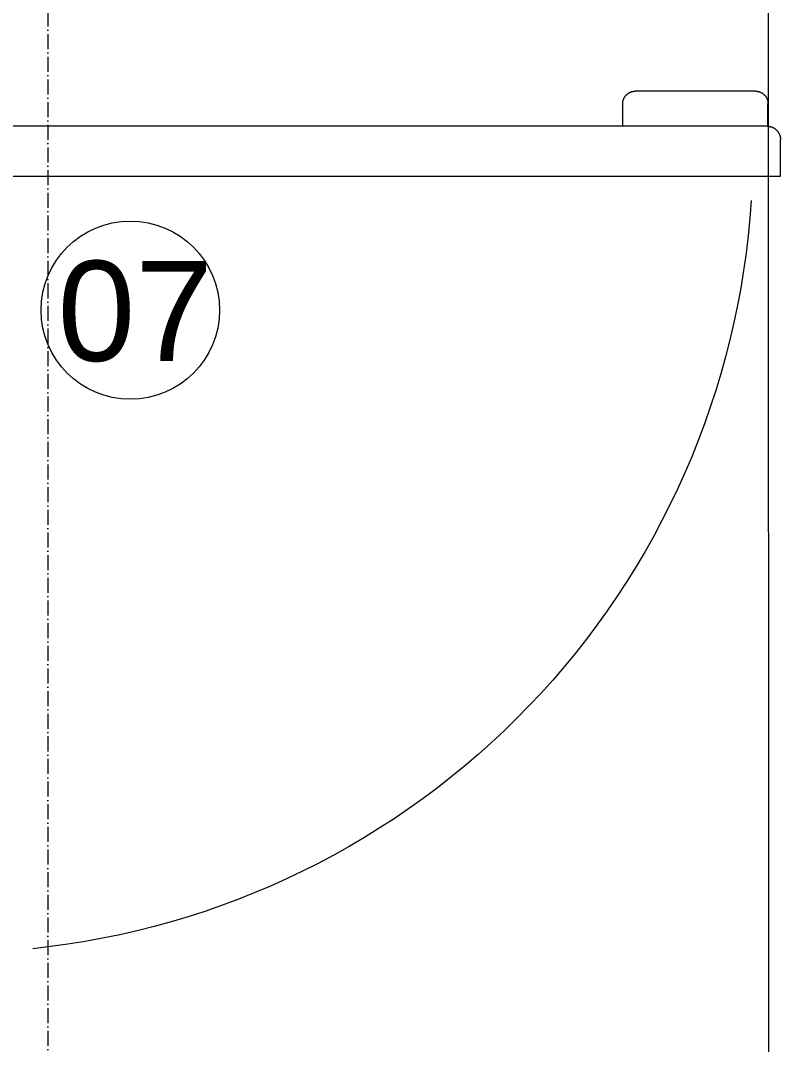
# Model space of a CAD drawing. Header units: millimetres. Extents: x -159872 to 386485, y -250577 to 158966.
# Drawn here: x 157531 to 158138, y 12731 to 13549 of the extents above; entities that cross this region are included whole.
import ezdxf

# ---------------------------------------------------------------- set-up
doc = ezdxf.new("R2010")
doc.units = ezdxf.units.MM
doc.linetypes.add('ACAD_ISO10W100', pattern=[18, 12, -3, 0, -3])
doc.layers.get('0').update_dxf_attribs({"lineweight": 25})
doc.layers.add('LDS-equipment-kitchen equipment', color=3, linetype='Continuous', lineweight=13)
doc.layers.add('LDS-struct-extg-ceiling beams', color=252, linetype='ACAD_ISO10W100', lineweight=9)
doc.styles.add('Swiss 721 Light Extended BT', font='')
doc.styles.get('Swiss 721 Light Extended BT').set_extended_font_data('Swiss 721 Light Extended BT')

# ---------------------------------------------------------------- blocks, each defined once
blk = doc.blocks.new('A$C9600e4bc')
at = {"linetype": 'Continuous', "transparency": 33554687}
for points in [[(643.7, 681, 0), (643.7, 0, 0)], [(683.7, 10.7, 0), (683.7, 670.3, 0)], [(683.7, 126, 0), (701.7, 126, 0)], [(711.7, 20, 0), (711.7, 116, 0)], [(683.7, 10, 0), (701.7, 10, 0)], [(643.7, 0, 0), (673, 0, 0)]]:
    blk.add_polyline3d(points, dxfattribs=at)
at = {"linetype": 'Continuous'}
for points in [[(624.23, 23.51, 0), (610.2, 24.55, 0), (596.19, 25.9, 0), (582.22, 27.56, 0), (568.29, 29.52, 0), (554.4, 31.78, 0), (540.57, 34.35, 0), (526.79, 37.23, 0), (513.09, 40.4, 0), (499.45, 43.87, 0), (485.9, 47.64, 0), (472.43, 51.71, 0), (459.05, 56.08, 0), (445.77, 60.73, 0), (432.6, 65.67, 0), (419.54, 70.91, 0), (406.59, 76.42, 0), (393.77, 82.22, 0), (381.08, 88.3, 0), (368.53, 94.66, 0), (356.12, 101.29, 0), (343.86, 108.19, 0), (331.75, 115.36, 0), (319.8, 122.79, 0), (308.02, 130.48, 0), (296.41, 138.43, 0), (284.98, 146.63, 0), (273.73, 155.08, 0), (262.66, 163.77, 0), (251.79, 172.7, 0), (241.12, 181.87, 0), (230.65, 191.28, 0), (220.39, 200.9, 0), (210.35, 210.76, 0), (200.52, 220.83, 0), (190.92, 231.11, 0), (181.54, 241.6, 0), (172.4, 252.29, 0), (163.49, 263.19, 0), (154.82, 274.27, 0), (146.4, 285.54, 0), (138.23, 297, 0), (130.31, 308.63, 0), (122.65, 320.43, 0), (115.24, 332.39, 0), (108.11, 344.52, 0), (101.24, 356.8, 0), (94.64, 369.22, 0), (88.31, 381.79, 0), (82.26, 394.5, 0), (76.49, 407.33, 0), (71.01, 420.29, 0), (65.81, 433.36, 0), (60.9, 446.55, 0), (56.27, 459.83, 0), (51.94, 473.22, 0), (47.91, 486.7, 0), (44.17, 500.27, 0), (40.73, 513.91, 0), (37.59, 527.62, 0), (34.75, 541.41, 0), (32.21, 555.25, 0), (29.98, 569.14, 0), (28.06, 583.08, 0), (26.43, 597.05, 0)], [(701.7, 126, 0), (701.95, 126, 0), (702.19, 125.99, 0), (702.44, 125.97, 0), (702.68, 125.95, 0), (702.92, 125.92, 0), (703.17, 125.89, 0), (703.41, 125.85, 0), (703.65, 125.81, 0), (703.89, 125.76, 0), (704.13, 125.7, 0), (704.37, 125.64, 0), (704.6, 125.57, 0), (704.84, 125.5, 0), (705.07, 125.42, 0), (705.3, 125.33, 0), (705.53, 125.24, 0), (705.75, 125.14, 0), (705.98, 125.04, 0), (706.2, 124.93, 0), (706.41, 124.82, 0), (706.63, 124.7, 0), (706.84, 124.58, 0), (707.05, 124.45, 0), (707.26, 124.31, 0), (707.46, 124.18, 0), (707.66, 124.03, 0), (707.85, 123.88, 0), (708.04, 123.73, 0), (708.23, 123.57, 0), (708.42, 123.41, 0), (708.6, 123.24, 0), (708.77, 123.07, 0), (708.94, 122.9, 0), (709.11, 122.72, 0), (709.27, 122.53, 0), (709.43, 122.34, 0), (709.58, 122.15, 0), (709.73, 121.96, 0), (709.88, 121.76, 0), (710.01, 121.56, 0), (710.15, 121.35, 0), (710.28, 121.14, 0), (710.4, 120.93, 0), (710.52, 120.71, 0), (710.63, 120.5, 0), (710.74, 120.28, 0), (710.84, 120.05, 0), (710.94, 119.83, 0), (711.03, 119.6, 0), (711.12, 119.37, 0), (711.2, 119.14, 0), (711.27, 118.9, 0), (711.34, 118.67, 0), (711.4, 118.43, 0), (711.46, 118.19, 0), (711.51, 117.95, 0), (711.55, 117.71, 0), (711.59, 117.47, 0), (711.62, 117.22, 0), (711.65, 116.98, 0), (711.67, 116.74, 0), (711.69, 116.49, 0), (711.7, 116.25, 0), (711.7, 116, 0)], [(711.7, 20, 0), (711.7, 19.75, 0), (711.69, 19.51, 0), (711.67, 19.26, 0), (711.65, 19.02, 0), (711.62, 18.78, 0), (711.59, 18.53, 0), (711.55, 18.29, 0), (711.51, 18.05, 0), (711.46, 17.81, 0), (711.4, 17.57, 0), (711.34, 17.33, 0), (711.27, 17.1, 0), (711.2, 16.86, 0), (711.12, 16.63, 0), (711.03, 16.4, 0), (710.94, 16.17, 0), (710.84, 15.95, 0), (710.74, 15.72, 0), (710.63, 15.5, 0), (710.52, 15.29, 0), (710.4, 15.07, 0), (710.28, 14.86, 0), (710.15, 14.65, 0), (710.01, 14.44, 0), (709.88, 14.24, 0), (709.73, 14.04, 0), (709.58, 13.85, 0), (709.43, 13.66, 0), (709.27, 13.47, 0), (709.11, 13.28, 0), (708.94, 13.1, 0), (708.77, 12.93, 0), (708.6, 12.76, 0), (708.42, 12.59, 0), (708.23, 12.43, 0), (708.04, 12.27, 0), (707.85, 12.12, 0), (707.66, 11.97, 0), (707.46, 11.82, 0), (707.26, 11.69, 0), (707.05, 11.55, 0), (706.84, 11.42, 0), (706.63, 11.3, 0), (706.41, 11.18, 0), (706.2, 11.07, 0), (705.98, 10.96, 0), (705.75, 10.86, 0), (705.53, 10.76, 0), (705.3, 10.67, 0), (705.07, 10.58, 0), (704.84, 10.5, 0), (704.6, 10.43, 0), (704.37, 10.36, 0), (704.13, 10.3, 0), (703.89, 10.24, 0), (703.65, 10.19, 0), (703.41, 10.15, 0), (703.17, 10.11, 0), (702.92, 10.08, 0), (702.68, 10.05, 0), (702.44, 10.03, 0), (702.19, 10.01, 0), (701.95, 10, 0), (701.7, 10, 0)], [(683.7, 10.7, 0), (683.7, 10.44, 0), (683.69, 10.17, 0), (683.67, 9.91, 0), (683.65, 9.65, 0), (683.62, 9.39, 0), (683.58, 9.13, 0), (683.54, 8.87, 0), (683.49, 8.61, 0), (683.44, 8.36, 0), (683.38, 8.1, 0), (683.31, 7.85, 0), (683.24, 7.59, 0), (683.16, 7.34, 0), (683.07, 7.1, 0), (682.98, 6.85, 0), (682.89, 6.61, 0), (682.78, 6.36, 0), (682.67, 6.13, 0), (682.56, 5.89, 0), (682.44, 5.66, 0), (682.31, 5.43, 0), (682.18, 5.2, 0), (682.04, 4.98, 0), (681.9, 4.76, 0), (681.75, 4.54, 0), (681.59, 4.33, 0), (681.44, 4.12, 0), (681.27, 3.91, 0), (681.1, 3.71, 0), (680.93, 3.51, 0), (680.75, 3.32, 0), (680.57, 3.13, 0), (680.38, 2.95, 0), (680.19, 2.77, 0), (679.99, 2.6, 0), (679.79, 2.43, 0), (679.58, 2.26, 0), (679.37, 2.11, 0), (679.16, 1.95, 0), (678.94, 1.8, 0), (678.72, 1.66, 0), (678.5, 1.52, 0), (678.27, 1.39, 0), (678.04, 1.26, 0), (677.81, 1.14, 0), (677.57, 1.03, 0), (677.34, 0.92, 0), (677.09, 0.81, 0), (676.85, 0.72, 0), (676.6, 0.63, 0), (676.36, 0.54, 0), (676.11, 0.46, 0), (675.85, 0.39, 0), (675.6, 0.32, 0), (675.34, 0.26, 0), (675.09, 0.21, 0), (674.83, 0.16, 0), (674.57, 0.12, 0), (674.31, 0.08, 0), (674.05, 0.05, 0), (673.79, 0.03, 0), (673.52, 0.01, 0), (673.26, 0, 0), (673, 0, 0)]]:
    blk.add_polyline3d(points, dxfattribs=at)
blk = doc.blocks.new('Group-410')
at = {"layer": 'LDS-equipment-kitchen equipment'}
blk.add_line((97454.42, 51718.51), (97455.18, 46488.12), dxfattribs=at)
blk.add_circle((96945.13, 49775.42), 71.24, dxfattribs=at)
at = {"layer": 'LDS-equipment-kitchen equipment', "rotation": 89.99982067775133}
blk.add_blockref('A$C9600e4bc', (97464.45, 49238.72), dxfattribs=at)
at = {"layer": 'LDS-equipment-kitchen equipment', "insert": (96949.13, 49774.27), "char_height": 80, "attachment_point": 5, "rotation": 0.00047, "line_spacing_factor": 0.25, "style": 'Swiss 721 Light Extended BT'}
blk.add_mtext('07', dxfattribs=at)

msp = doc.modelspace()

# ---------------------------------------------------------------- linework, layer by layer
at = {"layer": 'LDS-struct-extg-ceiling beams'}
msp.add_line((157552.66818, 16724.05329), (157552.66818, 9419.05329), dxfattribs=at)

# ---------------------------------------------------------------- block references
at = {"layer": 'LDS-equipment-kitchen equipment', "color": 7}
msp.add_blockref('Group-410', (60673.51323, -36457.51522), dxfattribs=at)

doc.saveas('drawing.dxf')
